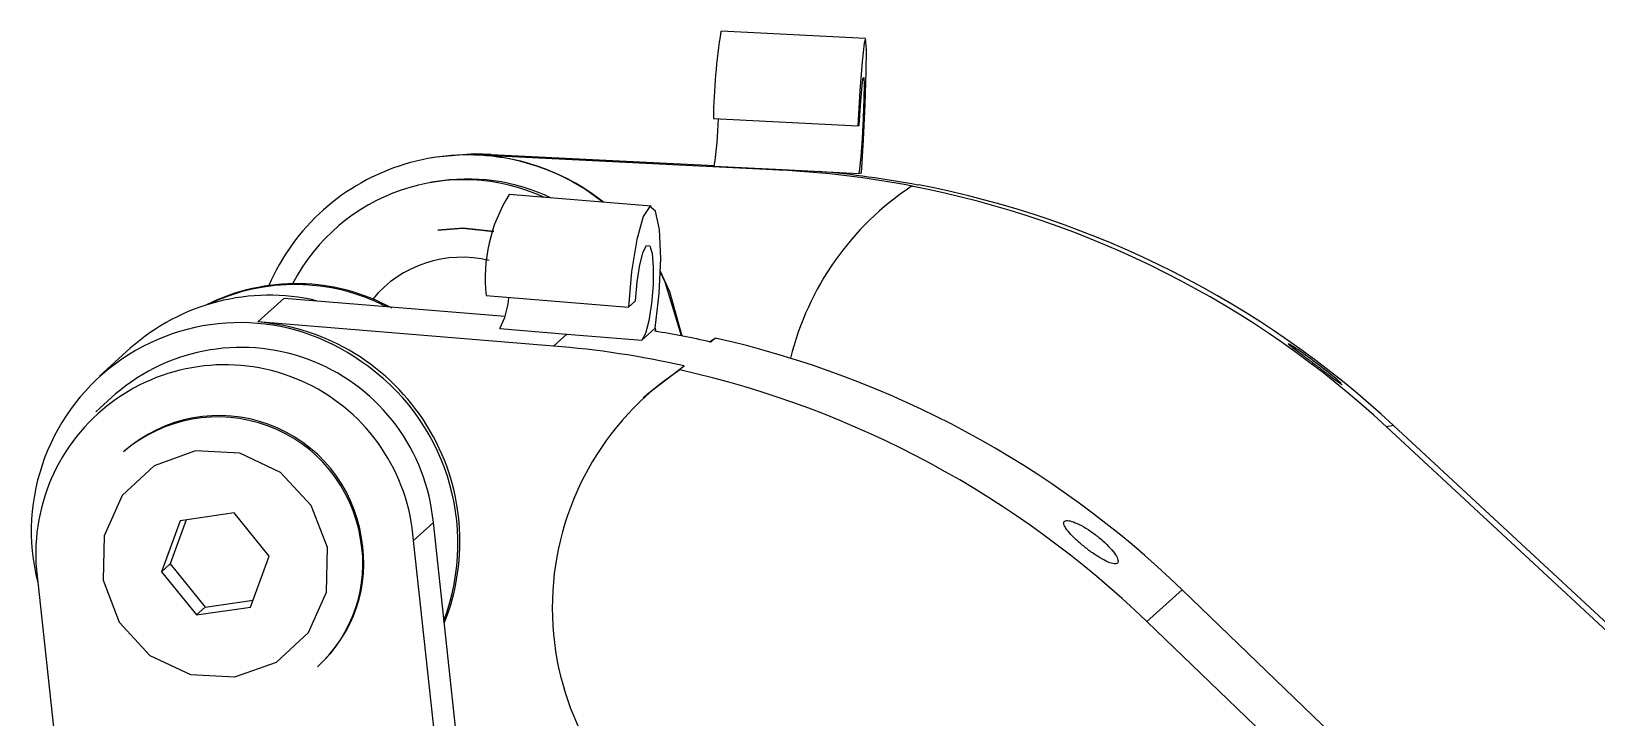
# Model space of a CAD drawing. Header units: millimetres. Extents: x -294 to 2792, y 5 to 1659.
# Drawn here: x 704.59 to 711.08, y 566.8 to 569.65 of the extents above; entities that cross this region are included whole.
import ezdxf

# ---------------------------------------------------------------- set-up
doc = ezdxf.new("R2010")
doc.units = ezdxf.units.MM
doc.layers.get('0').update_dxf_attribs({"lineweight": 18})

msp = doc.modelspace()

# ---------------------------------------------------------------- linework, layer by layer
at = {"color": 7, "linetype": 'Continuous', "lineweight": 25}
for p, q in [((708.0478, 569.6164), (707.449, 569.6464)), ((707.4177, 569.2845), (708.0166, 569.2545)), ((708.0166, 569.2545), (708.0225, 569.2556)), ((706.2685, 569.1251), (706.2426, 569.1205)), ((706.4676, 569.1373), (706.4454, 569.1334)), ((707.692, 569.071), (706.4454, 569.1334)), ((706.4676, 569.1373), (707.4223, 569.0895)), ((707.4211, 569.0871), (707.7031, 569.073)), ((707.692, 569.071), (707.7031, 569.073)), ((707.7031, 569.073), (708.0199, 569.0571)), ((708.0199, 569.0571), (708.031, 569.0591)), ((706.26, 569.022), (706.2434, 569.0191)), ((706.9596, 568.9377), (706.8867, 568.9901)), ((708.2395, 569.0042), (708.2432, 569.0049)), ((708.269, 569.0094), (708.2653, 569.0088)), ((707.16, 568.9214), (706.5709, 568.9694)), ((706.2752, 568.8216), (706.2744, 568.8215)), ((705.6376, 568.5408), (705.528, 568.4419)), ((705.6376, 568.5408), (706.5539, 568.4661)), ((706.4758, 568.5513), (707.065, 568.5032)), ((707.065, 568.5032), (707.0942, 568.5296)), ((706.7544, 568.3419), (705.528, 568.4419)), ((706.5318, 568.414), (706.8092, 568.3914)), ((707.1209, 568.3659), (707.1756, 568.4153)), ((707.1805, 568.4021), (707.1764, 568.4202)), ((704.9997, 568.3327), (704.8718, 568.2173)), ((706.7544, 568.3419), (706.8092, 568.3914)), ((706.8092, 568.3914), (707.1209, 568.3659)), ((707.401, 568.3597), (707.4245, 568.375)), ((707.4245, 568.375), (707.4063, 568.3585)), ((707.1443, 568.1441), (707.2966, 568.2596)), ((707.2783, 568.2432), (707.2966, 568.2596)), ((704.9387, 568.143), (704.8565, 568.0689)), ((707.1443, 568.1441), (707.126, 568.1276)), ((710.2376, 568.0126), (710.2081, 568.0074)), ((712.5445, 565.8384), (710.2081, 568.0074)), ((712.2436, 566.1504), (710.2376, 568.0126)), ((704.9758, 567.9071), (704.9721, 567.9038)), ((705.2061, 567.6175), (705.1284, 567.406)), ((705.2319, 567.6212), (705.1649, 567.4389)), ((705.4297, 567.6499), (705.2061, 567.6175)), ((705.5756, 567.4709), (705.4297, 567.6499)), ((706.2564, 567.6098), (706.1741, 567.5357)), ((706.4052, 566.2331), (706.2564, 567.6098)), ((706.3152, 566.2312), (706.1741, 567.5357)), ((705.1649, 567.4389), (705.1284, 567.406)), ((705.1649, 567.4389), (705.3108, 567.2599)), ((705.4979, 567.2594), (705.5756, 567.4709)), ((704.6103, 567.4138), (704.7365, 566.2467)), ((705.1284, 567.406), (705.2743, 567.227)), ((709.3608, 567.3315), (709.2146, 567.1997)), ((711.3355, 565.4316), (709.3608, 567.3315)), ((705.3108, 567.2599), (705.2743, 567.227)), ((705.2743, 567.227), (705.4979, 567.2594)), ((705.3108, 567.2599), (705.5086, 567.2887)), ((713.0076, 563.5503), (709.2146, 567.1997)), ((705.7757, 567.0126), (705.7794, 567.0159))]:
    msp.add_line(p, q, dxfattribs=at)
for points in [[(708.031, 569.0591), (708.0398, 569.1968), (708.047, 569.3446), (708.0513, 569.4776), (708.0519, 569.5732), (708.0488, 569.6153), (708.0425, 569.5966), (708.0341, 569.5204), (708.0249, 569.3995), (708.0166, 569.2545)], [(708.0225, 569.2556), (708.0273, 569.3387), (708.0325, 569.407), (708.0373, 569.4482), (708.0407, 569.4548), (708.0422, 569.4256), (708.0414, 569.366), (708.0386, 569.2866), (708.0342, 569.2019), (708.0289, 569.1271), (708.0239, 569.0757), (708.0199, 569.0571)], [(706.4967, 569.1358), (706.4266, 569.1387), (706.2685, 569.1251)], [(707.1756, 568.4153), (707.1925, 568.5595), (707.1989, 568.7043), (707.1938, 568.8251), (707.178, 568.9014), (707.1542, 568.9203), (707.1264, 568.8786), (707.0994, 568.7834), (707.0777, 568.6508), (707.065, 568.5032)], [(706.2744, 568.8215), (706.3785, 568.8306), (706.5072, 568.8166)], [(706.5072, 568.8169), (706.3793, 568.8307), (706.2752, 568.8216)], [(707.0942, 568.5296), (707.1008, 568.6074), (707.1119, 568.6783), (707.1259, 568.7316), (707.1406, 568.7592), (707.1539, 568.7568), (707.1636, 568.7249), (707.1683, 568.6683), (707.1673, 568.5955), (707.1608, 568.5178), (707.1497, 568.4468), (707.1357, 568.3935), (707.1209, 568.3659)], [(707.2858, 568.3835), (707.2178, 568.6061), (707.1977, 568.6476)], [(707.2878, 568.3831), (707.2364, 568.567), (707.1978, 568.6512)], [(705.8168, 567.506), (705.7501, 567.6802), (705.6228, 567.8175), (705.4543, 567.8972), (705.2702, 567.907), (705.0986, 567.8455), (704.9655, 567.7221), (704.8913, 567.5554), (704.8872, 567.3709), (704.9539, 567.1967), (705.0812, 567.0594), (705.2497, 566.9797), (705.4338, 566.9699), (705.6054, 567.0314), (705.7385, 567.1548), (705.8127, 567.3215), (705.8168, 567.506)]]:
    msp.add_lwpolyline(points, dxfattribs=at)
for centre, radius, start, end in [((709.7902, 569.2618), 2.3726, 170.67244, 179.45301), ((706.0431, 569.3058), 1.3952, 350.98056, 359.08217), ((706.3987, 568.235), 0.8991, 57.1273, 156.57621), ((706.4004, 568.2352), 0.8993, 51.34931, 87.13331), ((707.4925, 565.0809), 3.9951, 79.1699, 87.13761), ((707.5147, 565.0847), 3.9952, 79.16995, 85.10949), ((706.3822, 568.2321), 0.7991, 65.19015, 152.60499), ((706.3987, 568.2351), 0.799, 64.31445, 99.99874), ((708.9024, 568.0044), 1.1997, 123.54553, 166.14122), ((707.4882, 565.078), 3.9974, 47.12403, 79.16717), ((707.5177, 565.0832), 3.9974, 47.12403, 79.16717), ((707.1124, 568.6264), 0.641, 147.65138, 186.73527), ((706.3741, 568.2304), 0.4794, 76.22844, 140.33564), ((705.6872, 567.7681), 0.832, 61.40026, 116.48459), ((705.6833, 567.7651), 0.8316, 63.03256, 115.59067), ((705.5756, 567.688), 0.8644, 76.88406, 131.7725), ((706.2512, 568.5641), 0.3183, 331.84657, 356.31498), ((705.454, 567.574), 0.8648, 54.61805, 194.31169), ((705.4531, 567.5315), 0.9134, 338.24253, 85.29911), ((706.5382, 564.4688), 3.9854, 77.42007, 80.82111), ((705.4599, 567.5363), 0.7998, 5.27224, 130.6636), ((706.4311, 564.3835), 3.9716, 77.41348, 85.33159), ((706.5298, 564.3965), 4.0779, 46.0331, 77.3252), ((705.3918, 567.4798), 0.7843, 4.08663, 184.82667), ((705.4492, 567.5237), 0.9089, 339.4302, 56.20948), ((707.9317, 567.2576), 1.1825, 123.54056, 233.22085), ((706.3835, 564.2646), 4.0779, 46.0331, 77.3252), ((705.3622, 567.4477), 0.6002, 9.09997, 130.53751), ((705.3676, 567.4557), 0.5978, 8.68454, 130.95293), ((705.3871, 567.4393), 0.5771, 312.32505, 10.31644), ((705.3908, 567.4426), 0.5771, 312.32505, 10.31644)]:
    msp.add_arc(centre, radius, start, end, dxfattribs=at)
for points, knots in [([(709.9193, 568.2699), (709.9066, 568.2794), (709.8812, 568.2983), (709.8464, 568.3228), (709.8191, 568.3411), (709.8026, 568.3513), (709.7988, 568.3524), (709.8082, 568.3444), (709.8295, 568.328), (709.8602, 568.3048), (709.8968, 568.2773), (709.9351, 568.2483), (709.9707, 568.2212), (710.0002, 568.1989), (710.0184, 568.1857), (710.0264, 568.1804), (710.0246, 568.1824), (710.0245, 568.1825)], [0, 0, 0, 0, 0.030967, 0.0619364, 0.0928516, 0.1237257, 0.1545866, 0.1854452, 0.2163046, 0.2471715, 0.2780672, 0.3090269, 0.3400687, 0.371148, 0.4021584, 0.4330126, 0.4344001, 0.4344001, 0.4344001, 0.4344001]), ([(710.0199, 568.1879), (710.0152, 568.1923), (710.0056, 568.201), (709.9778, 568.2242), (709.9477, 568.2482), (709.9272, 568.2638), (709.9193, 568.2699)], [0, 0, 0, 0, 0.035538, 0.0712279, 0.1070968, 0.1298847, 0.1298847, 0.1298847, 0.1298847]), ([(709.0097, 567.5535), (708.997, 567.563), (708.9716, 567.5819), (708.9338, 567.6033), (708.9017, 567.6165), (708.879, 567.62), (708.8683, 567.6136), (708.8707, 567.5981), (708.886, 567.575), (708.9122, 567.5468), (708.9463, 567.5165), (708.9844, 567.4872), (709.0222, 567.4623), (709.0556, 567.4449), (709.0808, 567.4371), (709.0952, 567.44), (709.0972, 567.4533), (709.0867, 567.4754), (709.0647, 567.5035), (709.0373, 567.5309), (709.0174, 567.5472), (709.0097, 567.5535)], [0, 0, 0, 0, 0.032723, 0.0654486, 0.0981169, 0.1307418, 0.1633527, 0.1959612, 0.2285705, 0.2611878, 0.2938355, 0.3265508, 0.3593529, 0.3921946, 0.4249635, 0.4575673, 0.4900325, 0.5224989, 0.5551041, 0.5878729, 0.6086912, 0.6086912, 0.6086912, 0.6086912])]:
    msp.add_open_spline(points, degree=3, knots=knots, dxfattribs=at)

doc.saveas('drawing.dxf')
